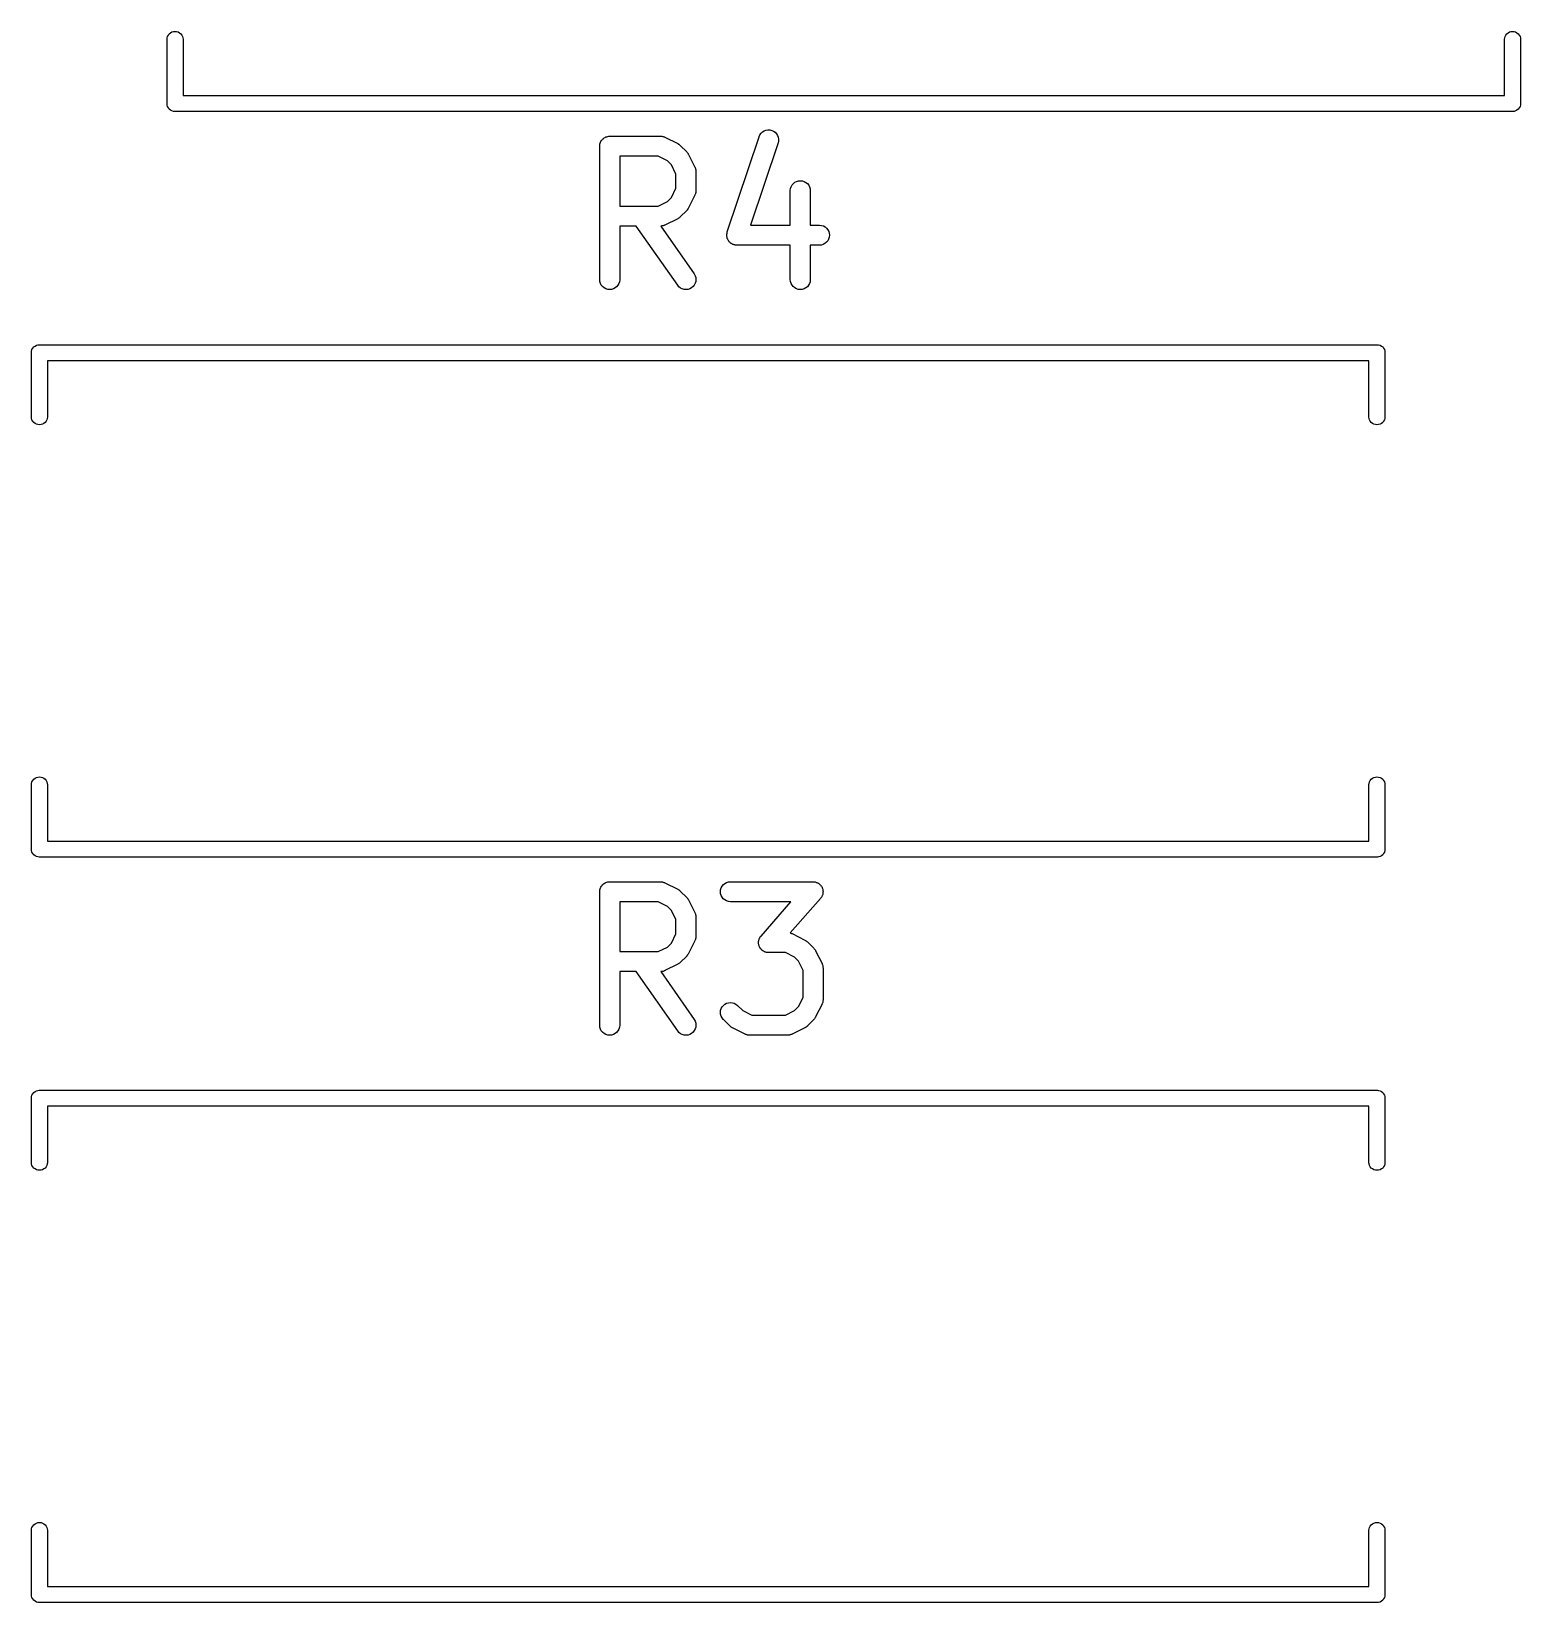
# Model space of a CAD drawing. Extents: x 61 to 193, y -174 to -70.
# Drawn here: x 120.15 to 131.31, y -154.83 to -143.05 of the extents above; entities that cross this region are included whole.
import ezdxf

# ---------------------------------------------------------------- set-up
doc = ezdxf.new("R2010")
doc.units = 0
doc.header["$MEASUREMENT"] = 0
doc.layers.add('BLACK', color=7, linetype='CONTINUOUS')

msp = doc.modelspace()

# ---------------------------------------------------------------- linework, layer by layer
at = {"layer": 'BLACK', "linetype": 'CONTINUOUS'}
for p, q in [((121.178, -143.079), (121.185, -143.069)), ((121.185, -143.069), (121.195, -143.062)), ((121.195, -143.062), (121.205, -143.056)), ((121.205, -143.056), (121.216, -143.053)), ((121.216, -143.053), (121.228, -143.052)), ((121.228, -143.052), (121.24, -143.053)), ((121.24, -143.053), (121.251, -143.056)), ((121.251, -143.056), (121.261, -143.062)), ((121.261, -143.062), (121.271, -143.069)), ((121.271, -143.069), (121.278, -143.079)), ((131.198, -143.079), (131.205, -143.069)), ((131.205, -143.069), (131.215, -143.062)), ((131.215, -143.062), (131.225, -143.056)), ((131.225, -143.056), (131.236, -143.053)), ((131.236, -143.053), (131.248, -143.052)), ((131.248, -143.052), (131.26, -143.053)), ((131.26, -143.053), (131.271, -143.056)), ((131.271, -143.056), (131.281, -143.062)), ((131.281, -143.062), (131.291, -143.069)), ((131.291, -143.069), (131.298, -143.079)), ((121.168, -143.109), (121.169, -143.1)), ((121.168, -143.589), (121.168, -143.109)), ((121.169, -143.1), (121.172, -143.089)), ((121.172, -143.089), (121.178, -143.079)), ((121.278, -143.079), (121.284, -143.089)), ((121.284, -143.089), (121.287, -143.1)), ((121.287, -143.1), (121.288, -143.109)), ((121.288, -143.109), (121.288, -143.532)), ((131.188, -143.109), (131.189, -143.1)), ((131.188, -143.532), (131.188, -143.109)), ((131.189, -143.1), (131.192, -143.089)), ((131.192, -143.089), (131.198, -143.079)), ((131.298, -143.079), (131.304, -143.089)), ((131.304, -143.089), (131.307, -143.1)), ((131.307, -143.1), (131.308, -143.109)), ((131.308, -143.109), (131.308, -143.589)), ((121.288, -143.532), (131.188, -143.532)), ((121.168, -143.592), (121.168, -143.589)), ((121.169, -143.604), (121.168, -143.592)), ((121.172, -143.615), (121.169, -143.604)), ((121.178, -143.625), (121.172, -143.615)), ((121.185, -143.635), (121.178, -143.625)), ((121.195, -143.642), (121.185, -143.635)), ((121.205, -143.648), (121.195, -143.642)), ((121.216, -143.651), (121.205, -143.648)), ((121.225, -143.652), (121.216, -143.651)), ((121.228, -143.652), (121.225, -143.652)), ((121.225, -143.652), (121.225, -143.652)), ((121.231, -143.652), (121.228, -143.652)), ((131.245, -143.652), (121.231, -143.652)), ((131.248, -143.652), (131.245, -143.652)), ((131.251, -143.652), (131.248, -143.652)), ((131.26, -143.651), (131.251, -143.652)), ((131.251, -143.652), (131.251, -143.652)), ((131.271, -143.648), (131.26, -143.651)), ((131.281, -143.642), (131.271, -143.648)), ((131.291, -143.635), (131.281, -143.642)), ((131.298, -143.625), (131.291, -143.635)), ((131.304, -143.615), (131.298, -143.625)), ((131.307, -143.604), (131.304, -143.615)), ((131.308, -143.592), (131.307, -143.604)), ((131.308, -143.589), (131.308, -143.592)), ((124.41, -143.904), (124.41, -143.897)), ((124.41, -143.897), (124.411, -143.897)), ((124.411, -143.897), (124.413, -143.89)), ((124.411, -143.897), (124.411, -143.897)), ((124.413, -143.89), (124.415, -143.883)), ((124.415, -143.883), (124.418, -143.877)), ((124.415, -143.883), (124.415, -143.883)), ((124.415, -143.883), (124.415, -143.883)), ((124.418, -143.877), (124.422, -143.87)), ((124.422, -143.87), (124.427, -143.865)), ((124.422, -143.87), (124.422, -143.87)), ((124.422, -143.87), (124.422, -143.87)), ((124.427, -143.865), (124.431, -143.859)), ((124.431, -143.859), (124.437, -143.854)), ((124.431, -143.859), (124.431, -143.859)), ((124.431, -143.859), (124.431, -143.859)), ((124.437, -143.854), (124.442, -143.85)), ((124.442, -143.85), (124.443, -143.85)), ((124.443, -143.85), (124.449, -143.846)), ((124.443, -143.85), (124.443, -143.85)), ((124.449, -143.846), (124.455, -143.843)), ((124.455, -143.843), (124.456, -143.843)), ((124.456, -143.843), (124.463, -143.841)), ((124.456, -143.843), (124.456, -143.843)), ((124.463, -143.841), (124.469, -143.839)), ((124.469, -143.839), (124.47, -143.839)), ((124.47, -143.839), (124.477, -143.838)), ((124.47, -143.839), (124.47, -143.839)), ((124.477, -143.838), (124.484, -143.837)), ((124.484, -143.837), (124.865, -143.837)), ((124.865, -143.837), (124.866, -143.837)), ((124.866, -143.837), (124.868, -143.838)), ((124.868, -143.838), (124.87, -143.838)), ((124.87, -143.838), (124.875, -143.838)), ((124.875, -143.838), (124.88, -143.839)), ((124.88, -143.839), (124.883, -143.84)), ((124.883, -143.84), (124.885, -143.84)), ((124.885, -143.84), (124.89, -143.842)), ((124.89, -143.842), (124.894, -143.843)), ((124.894, -143.843), (124.896, -143.845)), ((124.896, -143.845), (124.898, -143.845)), ((124.898, -143.845), (124.994, -143.893)), ((124.994, -143.893), (124.995, -143.893)), ((124.995, -143.893), (124.998, -143.896)), ((124.998, -143.896), (125.002, -143.898)), ((125.002, -143.898), (125.004, -143.9)), ((125.004, -143.9), (125.007, -143.901)), ((125.007, -143.901), (125.01, -143.904)), ((125.365, -144.555), (125.603, -143.841)), ((125.746, -143.888), (125.54, -144.504)), ((125.603, -143.841), (125.604, -143.84)), ((125.604, -143.84), (125.61, -143.827)), ((125.61, -143.827), (125.618, -143.815)), ((125.618, -143.815), (125.629, -143.805)), ((125.629, -143.805), (125.642, -143.797)), ((125.642, -143.797), (125.655, -143.792)), ((125.655, -143.792), (125.67, -143.79)), ((125.67, -143.79), (125.684, -143.79)), ((125.684, -143.79), (125.699, -143.794)), ((125.699, -143.794), (125.712, -143.8)), ((125.712, -143.8), (125.724, -143.808)), ((125.724, -143.808), (125.734, -143.819)), ((125.734, -143.819), (125.742, -143.831)), ((125.742, -143.831), (125.747, -143.845)), ((125.749, -143.874), (125.746, -143.888)), ((125.747, -143.845), (125.749, -143.86)), ((125.749, -143.86), (125.749, -143.874)), ((124.409, -143.911), (124.41, -143.904)), ((124.409, -143.912), (124.409, -143.911)), ((124.409, -144.912), (124.409, -143.912)), ((124.409, -143.912), (124.409, -143.912)), ((124.409, -143.912), (124.409, -143.912)), ((124.409, -143.912), (124.409, -143.912)), ((124.559, -143.987), (124.559, -144.361)), ((124.847, -143.987), (124.559, -143.987)), ((124.916, -144.022), (124.847, -143.987)), ((125.01, -143.904), (125.013, -143.907)), ((125.013, -143.907), (125.061, -143.955)), ((125.061, -143.955), (125.061, -143.955)), ((125.061, -143.955), (125.064, -143.959)), ((125.064, -143.959), (125.067, -143.962)), ((125.067, -143.962), (125.069, -143.964)), ((125.069, -143.964), (125.071, -143.967)), ((125.071, -143.967), (125.073, -143.971)), ((125.073, -143.971), (125.075, -143.974)), ((125.075, -143.974), (125.122, -144.069)), ((124.946, -144.052), (124.916, -144.022)), ((124.98, -144.121), (124.946, -144.052)), ((124.98, -144.228), (124.98, -144.121)), ((125.122, -144.069), (125.123, -144.07)), ((125.123, -144.07), (125.124, -144.072)), ((125.124, -144.072), (125.125, -144.074)), ((125.125, -144.074), (125.126, -144.079)), ((125.126, -144.079), (125.128, -144.084)), ((125.128, -144.084), (125.128, -144.086)), ((125.128, -144.086), (125.129, -144.088)), ((125.129, -144.088), (125.129, -144.093)), ((125.129, -144.093), (125.13, -144.098)), ((125.13, -144.098), (125.13, -144.101)), ((125.13, -144.101), (125.13, -144.103)), ((125.13, -144.103), (125.13, -144.246)), ((124.946, -144.297), (124.98, -144.228)), ((125.13, -144.251), (125.129, -144.256)), ((125.129, -144.256), (125.129, -144.261)), ((125.13, -144.246), (125.13, -144.247)), ((125.13, -144.247), (125.13, -144.249)), ((125.13, -144.249), (125.13, -144.251)), ((125.837, -144.245), (125.839, -144.23)), ((125.837, -144.246), (125.837, -144.245)), ((125.837, -144.504), (125.837, -144.246)), ((125.839, -144.23), (125.844, -144.216)), ((125.844, -144.216), (125.851, -144.203)), ((125.851, -144.203), (125.86, -144.192)), ((125.86, -144.192), (125.871, -144.183)), ((125.871, -144.183), (125.884, -144.176)), ((125.884, -144.176), (125.898, -144.172)), ((125.898, -144.172), (125.913, -144.171)), ((125.913, -144.171), (125.928, -144.172)), ((125.928, -144.172), (125.942, -144.177)), ((125.942, -144.177), (125.954, -144.184)), ((125.954, -144.184), (125.966, -144.193)), ((125.966, -144.193), (125.975, -144.204)), ((125.975, -144.204), (125.982, -144.217)), ((125.982, -144.217), (125.986, -144.231)), ((125.986, -144.231), (125.987, -144.246)), ((125.987, -144.246), (125.987, -144.504)), ((124.559, -144.361), (124.847, -144.361)), ((124.847, -144.361), (124.916, -144.327)), ((124.916, -144.327), (124.946, -144.297)), ((125.122, -144.279), (125.075, -144.374)), ((125.123, -144.277), (125.122, -144.279)), ((125.124, -144.275), (125.123, -144.277)), ((125.126, -144.27), (125.124, -144.275)), ((125.128, -144.266), (125.126, -144.27)), ((125.129, -144.261), (125.128, -144.263)), ((125.128, -144.263), (125.128, -144.266)), ((124.994, -144.456), (124.898, -144.503)), ((124.997, -144.453), (124.994, -144.456)), ((125.001, -144.451), (124.997, -144.453)), ((125.003, -144.45), (125.001, -144.451)), ((125.006, -144.448), (125.003, -144.45)), ((125.009, -144.445), (125.006, -144.448)), ((125.012, -144.442), (125.009, -144.445)), ((125.013, -144.442), (125.012, -144.442)), ((125.061, -144.394), (125.013, -144.442)), ((125.063, -144.391), (125.061, -144.394)), ((125.066, -144.388), (125.063, -144.391)), ((125.068, -144.385), (125.066, -144.388)), ((125.07, -144.383), (125.068, -144.385)), ((125.072, -144.379), (125.07, -144.383)), ((125.074, -144.375), (125.072, -144.379)), ((125.075, -144.374), (125.074, -144.375)), ((124.683, -144.511), (124.559, -144.511)), ((124.559, -144.511), (124.559, -144.912)), ((124.994, -144.955), (124.683, -144.511)), ((124.867, -144.511), (124.866, -144.511)), ((124.866, -144.511), (125.117, -144.869)), ((124.869, -144.511), (124.867, -144.511)), ((124.874, -144.51), (124.869, -144.511)), ((124.879, -144.51), (124.874, -144.51)), ((124.882, -144.509), (124.879, -144.51)), ((124.884, -144.509), (124.882, -144.509)), ((124.889, -144.507), (124.884, -144.509)), ((124.893, -144.506), (124.889, -144.507)), ((124.895, -144.504), (124.893, -144.506)), ((124.897, -144.504), (124.895, -144.504)), ((124.898, -144.503), (124.897, -144.504)), ((125.361, -144.579), (125.362, -144.574)), ((125.362, -144.581), (125.361, -144.579)), ((125.361, -144.584), (125.362, -144.581)), ((125.362, -144.589), (125.361, -144.584)), ((125.362, -144.57), (125.363, -144.567)), ((125.362, -144.574), (125.362, -144.57)), ((125.363, -144.593), (125.362, -144.589)), ((125.363, -144.564), (125.364, -144.56)), ((125.363, -144.567), (125.363, -144.564)), ((125.363, -144.596), (125.363, -144.593)), ((125.364, -144.599), (125.363, -144.596)), ((125.364, -144.56), (125.365, -144.555)), ((125.365, -144.603), (125.364, -144.599)), ((125.367, -144.607), (125.365, -144.603)), ((125.368, -144.61), (125.367, -144.607)), ((125.54, -144.504), (125.837, -144.504)), ((125.987, -144.504), (126.055, -144.504)), ((126.055, -144.504), (126.056, -144.504)), ((126.056, -144.504), (126.071, -144.506)), ((126.071, -144.506), (126.085, -144.51)), ((126.085, -144.51), (126.098, -144.517)), ((126.098, -144.517), (126.109, -144.527)), ((126.109, -144.527), (126.118, -144.538)), ((126.118, -144.538), (126.125, -144.551)), ((126.124, -144.608), (126.118, -144.621)), ((126.129, -144.594), (126.124, -144.608)), ((126.125, -144.551), (126.129, -144.565)), ((126.129, -144.565), (126.13, -144.58)), ((126.13, -144.58), (126.129, -144.594)), ((125.369, -144.612), (125.368, -144.61)), ((125.371, -144.616), (125.369, -144.612)), ((125.374, -144.62), (125.371, -144.616)), ((125.375, -144.622), (125.374, -144.62)), ((125.377, -144.625), (125.375, -144.622)), ((125.38, -144.628), (125.377, -144.625)), ((125.383, -144.632), (125.38, -144.628)), ((125.385, -144.633), (125.383, -144.632)), ((125.387, -144.635), (125.385, -144.633)), ((125.39, -144.638), (125.387, -144.635)), ((125.394, -144.641), (125.39, -144.638)), ((125.396, -144.642), (125.394, -144.641)), ((125.399, -144.644), (125.396, -144.642)), ((125.403, -144.646), (125.399, -144.644)), ((125.407, -144.648), (125.403, -144.646)), ((125.409, -144.649), (125.407, -144.648)), ((125.412, -144.65), (125.409, -144.649)), ((125.416, -144.651), (125.412, -144.65)), ((125.421, -144.652), (125.416, -144.651)), ((125.424, -144.653), (125.421, -144.652)), ((125.426, -144.653), (125.424, -144.653)), ((125.431, -144.654), (125.426, -144.653)), ((125.435, -144.654), (125.431, -144.654)), ((125.436, -144.654), (125.435, -144.654)), ((125.837, -144.654), (125.436, -144.654)), ((125.837, -144.912), (125.837, -144.654)), ((126.055, -144.654), (125.987, -144.654)), ((125.987, -144.654), (125.987, -144.912)), ((126.07, -144.653), (126.055, -144.654)), ((126.084, -144.648), (126.07, -144.653)), ((126.097, -144.642), (126.084, -144.648)), ((126.108, -144.632), (126.097, -144.642)), ((126.118, -144.621), (126.108, -144.632)), ((124.41, -144.927), (124.409, -144.912)), ((124.415, -144.941), (124.41, -144.927)), ((124.421, -144.954), (124.415, -144.941)), ((124.431, -144.965), (124.421, -144.954)), ((124.546, -144.955), (124.536, -144.966)), ((124.553, -144.942), (124.546, -144.955)), ((124.557, -144.928), (124.553, -144.942)), ((124.559, -144.913), (124.557, -144.928)), ((124.559, -144.912), (124.559, -144.913)), ((125.003, -144.967), (124.994, -144.955)), ((125.118, -144.953), (125.109, -144.965)), ((125.117, -144.869), (125.117, -144.87)), ((125.117, -144.87), (125.124, -144.883)), ((125.125, -144.94), (125.118, -144.953)), ((125.124, -144.883), (125.129, -144.897)), ((125.129, -144.926), (125.125, -144.94)), ((125.129, -144.897), (125.13, -144.912)), ((125.13, -144.912), (125.129, -144.926)), ((125.839, -144.927), (125.837, -144.912)), ((125.843, -144.941), (125.839, -144.927)), ((125.85, -144.954), (125.843, -144.941)), ((125.859, -144.965), (125.85, -144.954)), ((125.974, -144.955), (125.965, -144.966)), ((125.981, -144.942), (125.974, -144.955)), ((125.986, -144.928), (125.981, -144.942)), ((125.987, -144.913), (125.986, -144.928)), ((125.987, -144.912), (125.987, -144.913)), ((124.442, -144.975), (124.431, -144.965)), ((124.455, -144.982), (124.442, -144.975)), ((124.469, -144.986), (124.455, -144.982)), ((124.483, -144.987), (124.469, -144.986)), ((124.498, -144.986), (124.483, -144.987)), ((124.512, -144.982), (124.498, -144.986)), ((124.525, -144.975), (124.512, -144.982)), ((124.536, -144.966), (124.525, -144.975)), ((125.015, -144.976), (125.003, -144.967)), ((125.028, -144.982), (125.015, -144.976)), ((125.042, -144.986), (125.028, -144.982)), ((125.057, -144.987), (125.042, -144.986)), ((125.071, -144.986), (125.057, -144.987)), ((125.085, -144.981), (125.071, -144.986)), ((125.098, -144.974), (125.085, -144.981)), ((125.109, -144.965), (125.098, -144.974)), ((125.871, -144.975), (125.859, -144.965)), ((125.883, -144.982), (125.871, -144.975)), ((125.897, -144.986), (125.883, -144.982)), ((125.912, -144.987), (125.897, -144.986)), ((125.927, -144.986), (125.912, -144.987)), ((125.941, -144.982), (125.927, -144.986)), ((125.954, -144.975), (125.941, -144.982)), ((125.965, -144.966), (125.954, -144.975)), ((120.156, -145.437), (120.162, -145.427)), ((120.162, -145.427), (120.169, -145.417)), ((120.169, -145.417), (120.179, -145.41)), ((120.179, -145.41), (120.189, -145.404)), ((120.189, -145.404), (120.2, -145.401)), ((120.2, -145.401), (120.209, -145.4)), ((120.209, -145.4), (120.209, -145.4)), ((120.209, -145.4), (120.212, -145.4)), ((120.212, -145.4), (120.215, -145.4)), ((120.215, -145.4), (130.229, -145.4)), ((130.229, -145.4), (130.232, -145.4)), ((130.232, -145.4), (130.235, -145.4)), ((130.235, -145.4), (130.235, -145.4)), ((130.235, -145.4), (130.244, -145.401)), ((130.244, -145.401), (130.255, -145.404)), ((130.255, -145.404), (130.265, -145.41)), ((130.265, -145.41), (130.275, -145.417)), ((130.275, -145.417), (130.282, -145.427)), ((130.282, -145.427), (130.288, -145.437)), ((120.152, -145.46), (120.153, -145.448)), ((120.152, -145.463), (120.152, -145.46)), ((120.152, -145.943), (120.152, -145.463)), ((120.153, -145.448), (120.156, -145.437)), ((130.172, -145.52), (120.272, -145.52)), ((120.272, -145.52), (120.272, -145.943)), ((130.172, -145.943), (130.172, -145.52)), ((130.288, -145.437), (130.291, -145.448)), ((130.291, -145.448), (130.292, -145.46)), ((130.292, -145.46), (130.292, -145.463)), ((130.292, -145.463), (130.292, -145.943)), ((120.153, -145.952), (120.152, -145.943)), ((120.156, -145.963), (120.153, -145.952)), ((120.162, -145.973), (120.156, -145.963)), ((120.169, -145.983), (120.162, -145.973)), ((120.179, -145.99), (120.169, -145.983)), ((120.189, -145.996), (120.179, -145.99)), ((120.2, -145.999), (120.189, -145.996)), ((120.212, -146), (120.2, -145.999)), ((120.224, -145.999), (120.212, -146)), ((120.235, -145.996), (120.224, -145.999)), ((120.245, -145.99), (120.235, -145.996)), ((120.255, -145.983), (120.245, -145.99)), ((120.262, -145.973), (120.255, -145.983)), ((120.268, -145.963), (120.262, -145.973)), ((120.271, -145.952), (120.268, -145.963)), ((120.272, -145.943), (120.271, -145.952)), ((130.173, -145.952), (130.172, -145.943)), ((130.176, -145.963), (130.173, -145.952)), ((130.182, -145.973), (130.176, -145.963)), ((130.189, -145.983), (130.182, -145.973)), ((130.199, -145.99), (130.189, -145.983)), ((130.209, -145.996), (130.199, -145.99)), ((130.22, -145.999), (130.209, -145.996)), ((130.232, -146), (130.22, -145.999)), ((130.244, -145.999), (130.232, -146)), ((130.255, -145.996), (130.244, -145.999)), ((130.265, -145.99), (130.255, -145.996)), ((130.275, -145.983), (130.265, -145.99)), ((130.282, -145.973), (130.275, -145.983)), ((130.288, -145.963), (130.282, -145.973)), ((130.291, -145.952), (130.288, -145.963)), ((130.292, -145.943), (130.291, -145.952)), ((120.152, -148.697), (120.153, -148.688)), ((120.152, -149.177), (120.152, -148.697)), ((120.153, -148.688), (120.156, -148.677)), ((120.156, -148.677), (120.162, -148.667)), ((120.162, -148.667), (120.169, -148.657)), ((120.169, -148.657), (120.179, -148.65)), ((120.179, -148.65), (120.189, -148.644)), ((120.189, -148.644), (120.2, -148.641)), ((120.2, -148.641), (120.212, -148.64)), ((120.212, -148.64), (120.224, -148.641)), ((120.224, -148.641), (120.235, -148.644)), ((120.235, -148.644), (120.245, -148.65)), ((120.245, -148.65), (120.255, -148.657)), ((120.255, -148.657), (120.262, -148.667)), ((120.262, -148.667), (120.268, -148.677)), ((120.268, -148.677), (120.271, -148.688)), ((120.271, -148.688), (120.272, -148.697)), ((120.272, -148.697), (120.272, -149.12)), ((130.172, -148.697), (130.173, -148.688)), ((130.172, -149.12), (130.172, -148.697)), ((130.173, -148.688), (130.176, -148.677)), ((130.176, -148.677), (130.182, -148.667)), ((130.182, -148.667), (130.189, -148.657)), ((130.189, -148.657), (130.199, -148.65)), ((130.199, -148.65), (130.209, -148.644)), ((130.209, -148.644), (130.22, -148.641)), ((130.22, -148.641), (130.232, -148.64)), ((130.232, -148.64), (130.244, -148.641)), ((130.244, -148.641), (130.255, -148.644)), ((130.255, -148.644), (130.265, -148.65)), ((130.265, -148.65), (130.275, -148.657)), ((130.275, -148.657), (130.282, -148.667)), ((130.282, -148.667), (130.288, -148.677)), ((130.288, -148.677), (130.291, -148.688)), ((130.291, -148.688), (130.292, -148.697)), ((130.292, -148.697), (130.292, -149.177)), ((120.152, -149.18), (120.152, -149.177)), ((120.153, -149.192), (120.152, -149.18)), ((120.156, -149.203), (120.153, -149.192)), ((120.272, -149.12), (130.172, -149.12)), ((130.291, -149.192), (130.288, -149.203)), ((130.292, -149.18), (130.291, -149.192)), ((130.292, -149.177), (130.292, -149.18)), ((120.162, -149.213), (120.156, -149.203)), ((120.169, -149.223), (120.162, -149.213)), ((120.179, -149.23), (120.169, -149.223)), ((120.189, -149.236), (120.179, -149.23)), ((120.2, -149.239), (120.189, -149.236)), ((120.209, -149.24), (120.2, -149.239)), ((120.212, -149.24), (120.209, -149.24)), ((120.209, -149.24), (120.209, -149.24)), ((120.215, -149.24), (120.212, -149.24)), ((130.229, -149.24), (120.215, -149.24)), ((130.232, -149.24), (130.229, -149.24)), ((130.235, -149.24), (130.232, -149.24)), ((130.244, -149.239), (130.235, -149.24)), ((130.235, -149.24), (130.235, -149.24)), ((130.255, -149.236), (130.244, -149.239)), ((130.265, -149.23), (130.255, -149.236)), ((130.275, -149.223), (130.265, -149.23)), ((130.282, -149.213), (130.275, -149.223)), ((130.288, -149.203), (130.282, -149.213)), ((124.443, -149.438), (124.449, -149.434)), ((124.449, -149.434), (124.455, -149.431)), ((124.455, -149.431), (124.456, -149.431)), ((124.456, -149.431), (124.463, -149.429)), ((124.456, -149.431), (124.456, -149.431)), ((124.463, -149.429), (124.469, -149.427)), ((124.469, -149.427), (124.47, -149.427)), ((124.47, -149.427), (124.477, -149.426)), ((124.47, -149.427), (124.47, -149.427)), ((124.477, -149.426), (124.484, -149.425)), ((124.484, -149.425), (124.865, -149.425)), ((124.865, -149.425), (124.866, -149.425)), ((124.866, -149.425), (124.868, -149.426)), ((124.868, -149.426), (124.87, -149.426)), ((124.87, -149.426), (124.875, -149.426)), ((124.875, -149.426), (124.88, -149.427)), ((124.88, -149.427), (124.883, -149.428)), ((124.883, -149.428), (124.885, -149.428)), ((124.885, -149.428), (124.89, -149.43)), ((124.89, -149.43), (124.894, -149.431)), ((124.894, -149.431), (124.896, -149.433)), ((124.896, -149.433), (124.898, -149.433)), ((124.898, -149.433), (124.994, -149.481)), ((125.347, -149.438), (125.36, -149.431)), ((125.36, -149.431), (125.374, -149.427)), ((125.374, -149.427), (125.389, -149.425)), ((125.389, -149.425), (126.008, -149.425)), ((126.008, -149.425), (126.009, -149.425)), ((126.009, -149.425), (126.013, -149.426)), ((126.013, -149.426), (126.018, -149.426)), ((126.018, -149.426), (126.021, -149.427)), ((126.021, -149.427), (126.023, -149.427)), ((126.023, -149.427), (126.028, -149.428)), ((126.028, -149.428), (126.032, -149.43)), ((126.032, -149.43), (126.035, -149.431)), ((126.035, -149.431), (126.037, -149.431)), ((126.037, -149.431), (126.041, -149.434)), ((126.041, -149.434), (126.046, -149.436)), ((126.046, -149.436), (126.048, -149.437)), ((126.048, -149.437), (126.05, -149.438)), ((124.409, -149.499), (124.41, -149.492)), ((124.409, -149.5), (124.409, -149.499)), ((124.409, -150.5), (124.409, -149.5)), ((124.409, -149.5), (124.409, -149.5)), ((124.409, -149.5), (124.409, -149.5)), ((124.409, -149.5), (124.409, -149.5)), ((124.41, -149.492), (124.41, -149.485)), ((124.41, -149.485), (124.411, -149.485)), ((124.411, -149.485), (124.413, -149.478)), ((124.411, -149.485), (124.411, -149.485)), ((124.413, -149.478), (124.415, -149.471)), ((124.415, -149.471), (124.418, -149.465)), ((124.415, -149.471), (124.415, -149.471)), ((124.415, -149.471), (124.415, -149.471)), ((124.418, -149.465), (124.422, -149.458)), ((124.422, -149.458), (124.427, -149.453)), ((124.422, -149.458), (124.422, -149.458)), ((124.422, -149.458), (124.422, -149.458)), ((124.427, -149.453), (124.431, -149.447)), ((124.431, -149.447), (124.437, -149.442)), ((124.431, -149.447), (124.431, -149.447)), ((124.431, -149.447), (124.431, -149.447)), ((124.437, -149.442), (124.442, -149.438)), ((124.442, -149.438), (124.443, -149.438)), ((124.443, -149.438), (124.443, -149.438)), ((124.994, -149.481), (124.995, -149.481)), ((124.995, -149.481), (124.998, -149.484)), ((124.998, -149.484), (125.002, -149.486)), ((125.002, -149.486), (125.004, -149.488)), ((125.004, -149.488), (125.007, -149.489)), ((125.007, -149.489), (125.01, -149.492)), ((125.01, -149.492), (125.013, -149.495)), ((125.013, -149.495), (125.061, -149.543)), ((125.061, -149.543), (125.061, -149.543)), ((125.061, -149.543), (125.064, -149.547)), ((125.064, -149.547), (125.067, -149.55)), ((125.067, -149.55), (125.069, -149.552)), ((125.069, -149.552), (125.071, -149.555)), ((125.071, -149.555), (125.073, -149.559)), ((125.314, -149.5), (125.315, -149.485)), ((125.315, -149.514), (125.314, -149.5)), ((125.315, -149.485), (125.32, -149.471)), ((125.319, -149.528), (125.315, -149.514)), ((125.326, -149.541), (125.319, -149.528)), ((125.32, -149.471), (125.326, -149.458)), ((125.326, -149.458), (125.336, -149.447)), ((125.335, -149.553), (125.326, -149.541)), ((125.346, -149.562), (125.335, -149.553)), ((125.336, -149.447), (125.347, -149.438)), ((126.064, -149.55), (125.837, -149.809)), ((126.05, -149.438), (126.054, -149.442)), ((126.054, -149.442), (126.057, -149.444)), ((126.057, -149.444), (126.059, -149.446)), ((126.059, -149.446), (126.061, -149.448)), ((126.061, -149.448), (126.064, -149.452)), ((126.064, -149.452), (126.067, -149.455)), ((126.067, -149.546), (126.064, -149.55)), ((126.067, -149.455), (126.069, -149.457)), ((126.07, -149.542), (126.067, -149.546)), ((126.069, -149.457), (126.07, -149.459)), ((126.07, -149.459), (126.073, -149.463)), ((126.071, -149.54), (126.07, -149.542)), ((126.073, -149.538), (126.071, -149.54)), ((126.073, -149.463), (126.075, -149.467)), ((126.075, -149.534), (126.073, -149.538)), ((126.075, -149.467), (126.076, -149.47)), ((126.077, -149.529), (126.075, -149.534)), ((126.076, -149.47), (126.077, -149.472)), ((126.077, -149.472), (126.079, -149.477)), ((126.078, -149.527), (126.077, -149.529)), ((126.079, -149.525), (126.078, -149.527)), ((126.079, -149.477), (126.08, -149.481)), ((126.08, -149.52), (126.079, -149.525)), ((126.08, -149.481), (126.081, -149.484)), ((126.081, -149.515), (126.08, -149.52)), ((126.081, -149.484), (126.081, -149.486)), ((126.081, -149.486), (126.082, -149.491)), ((126.082, -149.51), (126.081, -149.513)), ((126.081, -149.513), (126.081, -149.515)), ((126.082, -149.491), (126.083, -149.496)), ((126.083, -149.496), (126.082, -149.498)), ((126.082, -149.498), (126.083, -149.501)), ((126.083, -149.501), (126.082, -149.506)), ((126.082, -149.506), (126.082, -149.51)), ((124.559, -149.575), (124.559, -149.949)), ((124.847, -149.575), (124.559, -149.575)), ((124.916, -149.61), (124.847, -149.575)), ((124.946, -149.64), (124.916, -149.61)), ((124.98, -149.709), (124.946, -149.64)), ((125.073, -149.559), (125.075, -149.562)), ((125.075, -149.562), (125.122, -149.657)), ((125.122, -149.657), (125.123, -149.658)), ((125.123, -149.658), (125.124, -149.66)), ((125.124, -149.66), (125.125, -149.662)), ((125.125, -149.662), (125.126, -149.667)), ((125.126, -149.667), (125.128, -149.672)), ((125.128, -149.672), (125.128, -149.674)), ((125.359, -149.569), (125.346, -149.562)), ((125.373, -149.574), (125.359, -149.569)), ((125.388, -149.575), (125.373, -149.574)), ((125.389, -149.575), (125.388, -149.575)), ((125.842, -149.575), (125.389, -149.575)), ((125.618, -149.832), (125.842, -149.575)), ((124.98, -149.816), (124.98, -149.709)), ((125.128, -149.674), (125.129, -149.676)), ((125.129, -149.676), (125.129, -149.681)), ((125.129, -149.681), (125.13, -149.686)), ((125.13, -149.686), (125.13, -149.689)), ((125.13, -149.689), (125.13, -149.691)), ((125.13, -149.691), (125.13, -149.834)), ((124.916, -149.915), (124.946, -149.885)), ((124.946, -149.885), (124.98, -149.816)), ((125.122, -149.867), (125.075, -149.962)), ((125.123, -149.865), (125.122, -149.867)), ((125.124, -149.863), (125.123, -149.865)), ((125.126, -149.858), (125.124, -149.863)), ((125.128, -149.854), (125.126, -149.858)), ((125.129, -149.849), (125.128, -149.851)), ((125.128, -149.851), (125.128, -149.854)), ((125.13, -149.839), (125.129, -149.844)), ((125.129, -149.844), (125.129, -149.849)), ((125.13, -149.834), (125.13, -149.835)), ((125.13, -149.835), (125.13, -149.837)), ((125.13, -149.837), (125.13, -149.839)), ((125.599, -149.881), (125.6, -149.876)), ((125.6, -149.883), (125.599, -149.881)), ((125.6, -149.871), (125.601, -149.869)), ((125.6, -149.876), (125.6, -149.871)), ((125.6, -149.886), (125.6, -149.883)), ((125.6, -149.891), (125.6, -149.886)), ((125.601, -149.895), (125.6, -149.891)), ((125.601, -149.866), (125.602, -149.862)), ((125.601, -149.869), (125.601, -149.866)), ((125.601, -149.898), (125.601, -149.895)), ((125.602, -149.901), (125.601, -149.898)), ((125.602, -149.862), (125.603, -149.857)), ((125.604, -149.905), (125.602, -149.901)), ((125.603, -149.857), (125.604, -149.855)), ((125.604, -149.855), (125.605, -149.852)), ((125.605, -149.909), (125.604, -149.905)), ((125.605, -149.852), (125.607, -149.848)), ((125.607, -149.848), (125.609, -149.844)), ((125.609, -149.844), (125.611, -149.842)), ((125.611, -149.842), (125.612, -149.839)), ((125.612, -149.839), (125.615, -149.836)), ((125.615, -149.836), (125.618, -149.832)), ((125.837, -149.809), (125.842, -149.811)), ((125.842, -149.811), (125.847, -149.812)), ((125.847, -149.812), (125.849, -149.813)), ((125.849, -149.813), (125.851, -149.814)), ((125.851, -149.814), (125.946, -149.862)), ((125.946, -149.862), (125.947, -149.862)), ((125.947, -149.862), (125.95, -149.865)), ((125.95, -149.865), (125.954, -149.867)), ((125.954, -149.867), (125.957, -149.869)), ((125.957, -149.869), (125.959, -149.87)), ((125.959, -149.87), (125.962, -149.873)), ((125.962, -149.873), (125.966, -149.876)), ((125.966, -149.876), (126.013, -149.924)), ((124.559, -149.949), (124.847, -149.949)), ((124.847, -149.949), (124.916, -149.915)), ((125.061, -149.982), (125.013, -150.03)), ((125.063, -149.979), (125.061, -149.982)), ((125.066, -149.976), (125.063, -149.979)), ((125.068, -149.973), (125.066, -149.976)), ((125.07, -149.971), (125.068, -149.973)), ((125.072, -149.967), (125.07, -149.971)), ((125.074, -149.963), (125.072, -149.967)), ((125.075, -149.962), (125.074, -149.963)), ((125.606, -149.912), (125.605, -149.909)), ((125.607, -149.914), (125.606, -149.912)), ((125.609, -149.918), (125.607, -149.914)), ((125.612, -149.922), (125.609, -149.918)), ((125.613, -149.924), (125.612, -149.922)), ((125.615, -149.927), (125.613, -149.924)), ((125.618, -149.93), (125.615, -149.927)), ((125.621, -149.934), (125.618, -149.93)), ((125.623, -149.935), (125.621, -149.934)), ((125.625, -149.937), (125.623, -149.935)), ((125.628, -149.94), (125.625, -149.937)), ((125.632, -149.943), (125.628, -149.94)), ((125.634, -149.944), (125.632, -149.943)), ((125.636, -149.946), (125.634, -149.944)), ((125.641, -149.948), (125.636, -149.946)), ((125.645, -149.95), (125.641, -149.948)), ((125.647, -149.951), (125.645, -149.95)), ((125.65, -149.952), (125.647, -149.951)), ((125.654, -149.953), (125.65, -149.952)), ((125.659, -149.955), (125.654, -149.953)), ((125.661, -149.955), (125.659, -149.955)), ((125.664, -149.956), (125.661, -149.955)), ((125.669, -149.956), (125.664, -149.956)), ((125.673, -149.956), (125.669, -149.956)), ((125.674, -149.956), (125.673, -149.956)), ((125.8, -149.956), (125.674, -149.956)), ((125.868, -149.991), (125.8, -149.956)), ((125.898, -150.021), (125.868, -149.991)), ((125.933, -150.09), (125.898, -150.021)), ((126.013, -149.924), (126.014, -149.924)), ((126.014, -149.924), (126.016, -149.928)), ((126.016, -149.928), (126.019, -149.931)), ((126.019, -149.931), (126.021, -149.933)), ((126.021, -149.933), (126.023, -149.936)), ((126.023, -149.936), (126.025, -149.939)), ((126.025, -149.939), (126.027, -149.943)), ((126.027, -149.943), (126.075, -150.038)), ((124.683, -150.099), (124.559, -150.099)), ((124.559, -150.099), (124.559, -150.5)), ((124.994, -150.543), (124.683, -150.099)), ((124.867, -150.099), (124.866, -150.099)), ((124.866, -150.099), (125.117, -150.457)), ((124.869, -150.099), (124.867, -150.099)), ((124.874, -150.098), (124.869, -150.099)), ((124.879, -150.098), (124.874, -150.098)), ((124.882, -150.097), (124.879, -150.098)), ((124.884, -150.097), (124.882, -150.097)), ((124.889, -150.095), (124.884, -150.097)), ((124.893, -150.094), (124.889, -150.095)), ((124.895, -150.092), (124.893, -150.094)), ((124.897, -150.092), (124.895, -150.092)), ((124.898, -150.091), (124.897, -150.092)), ((124.994, -150.044), (124.898, -150.091)), ((124.997, -150.041), (124.994, -150.044)), ((125.001, -150.039), (124.997, -150.041)), ((125.003, -150.038), (125.001, -150.039)), ((125.006, -150.036), (125.003, -150.038)), ((125.009, -150.033), (125.006, -150.036)), ((125.012, -150.03), (125.009, -150.033)), ((125.013, -150.03), (125.012, -150.03)), ((125.933, -150.292), (125.933, -150.09)), ((126.075, -150.038), (126.075, -150.039)), ((126.075, -150.039), (126.076, -150.041)), ((126.076, -150.041), (126.077, -150.043)), ((126.077, -150.043), (126.079, -150.048)), ((126.079, -150.048), (126.08, -150.053)), ((126.08, -150.053), (126.081, -150.055)), ((126.081, -150.055), (126.081, -150.057)), ((126.081, -150.057), (126.082, -150.062)), ((126.082, -150.062), (126.083, -150.067)), ((126.083, -150.067), (126.082, -150.07)), ((126.082, -150.07), (126.083, -150.072)), ((126.083, -150.072), (126.083, -150.31)), ((125.315, -150.39), (125.32, -150.376)), ((125.32, -150.376), (125.327, -150.363)), ((125.327, -150.363), (125.336, -150.352)), ((125.336, -150.352), (125.347, -150.343)), ((125.347, -150.343), (125.36, -150.336)), ((125.36, -150.336), (125.374, -150.332)), ((125.374, -150.332), (125.389, -150.33)), ((125.389, -150.33), (125.403, -150.332)), ((125.403, -150.332), (125.417, -150.336)), ((125.417, -150.336), (125.43, -150.343)), ((125.43, -150.343), (125.442, -150.352)), ((125.442, -150.352), (125.481, -150.391)), ((125.868, -150.391), (125.898, -150.361)), ((125.898, -150.361), (125.933, -150.292)), ((126.075, -150.343), (126.027, -150.439)), ((126.076, -150.341), (126.075, -150.343)), ((126.077, -150.339), (126.076, -150.341)), ((126.078, -150.335), (126.077, -150.339)), ((126.08, -150.33), (126.078, -150.335)), ((126.081, -150.325), (126.08, -150.328)), ((126.08, -150.328), (126.08, -150.33)), ((126.082, -150.32), (126.081, -150.325)), ((126.083, -150.311), (126.082, -150.313)), ((126.082, -150.313), (126.083, -150.315)), ((126.083, -150.315), (126.082, -150.32)), ((126.083, -150.31), (126.083, -150.311)), ((125.117, -150.457), (125.117, -150.458)), ((125.117, -150.458), (125.124, -150.471)), ((125.124, -150.471), (125.129, -150.485)), ((125.129, -150.485), (125.13, -150.5)), ((125.314, -150.404), (125.315, -150.39)), ((125.315, -150.419), (125.314, -150.404)), ((125.319, -150.433), (125.315, -150.419)), ((125.326, -150.446), (125.319, -150.433)), ((125.335, -150.457), (125.326, -150.446)), ((125.336, -150.458), (125.335, -150.457)), ((125.383, -150.506), (125.336, -150.458)), ((125.481, -150.391), (125.549, -150.425)), ((125.549, -150.425), (125.8, -150.425)), ((125.8, -150.425), (125.868, -150.391)), ((126.013, -150.458), (125.966, -150.506)), ((126.016, -150.455), (126.013, -150.458)), ((126.019, -150.452), (126.016, -150.455)), ((126.02, -150.449), (126.019, -150.452)), ((126.022, -150.447), (126.02, -150.449)), ((126.024, -150.443), (126.022, -150.447)), ((126.027, -150.44), (126.024, -150.443)), ((126.027, -150.439), (126.027, -150.44)), ((124.41, -150.515), (124.409, -150.5)), ((124.415, -150.529), (124.41, -150.515)), ((124.421, -150.542), (124.415, -150.529)), ((124.431, -150.553), (124.421, -150.542)), ((124.442, -150.563), (124.431, -150.553)), ((124.455, -150.57), (124.442, -150.563)), ((124.469, -150.574), (124.455, -150.57)), ((124.483, -150.575), (124.469, -150.574)), ((124.498, -150.574), (124.483, -150.575)), ((124.512, -150.57), (124.498, -150.574)), ((124.525, -150.563), (124.512, -150.57)), ((124.536, -150.554), (124.525, -150.563)), ((124.546, -150.543), (124.536, -150.554)), ((124.553, -150.53), (124.546, -150.543)), ((124.557, -150.516), (124.553, -150.53)), ((124.559, -150.501), (124.557, -150.516)), ((124.559, -150.5), (124.559, -150.501)), ((125.003, -150.555), (124.994, -150.543)), ((125.015, -150.564), (125.003, -150.555)), ((125.028, -150.57), (125.015, -150.564)), ((125.042, -150.574), (125.028, -150.57)), ((125.057, -150.575), (125.042, -150.574)), ((125.071, -150.574), (125.057, -150.575)), ((125.085, -150.569), (125.071, -150.574)), ((125.098, -150.562), (125.085, -150.569)), ((125.109, -150.553), (125.098, -150.562)), ((125.118, -150.541), (125.109, -150.553)), ((125.125, -150.528), (125.118, -150.541)), ((125.129, -150.514), (125.125, -150.528)), ((125.13, -150.5), (125.129, -150.514)), ((125.387, -150.508), (125.383, -150.506)), ((125.39, -150.511), (125.387, -150.508)), ((125.392, -150.513), (125.39, -150.511)), ((125.395, -150.515), (125.392, -150.513)), ((125.398, -150.517), (125.395, -150.515)), ((125.402, -150.519), (125.398, -150.517)), ((125.403, -150.52), (125.402, -150.519)), ((125.498, -150.567), (125.403, -150.52)), ((125.5, -150.568), (125.498, -150.567)), ((125.502, -150.569), (125.5, -150.568)), ((125.507, -150.571), (125.502, -150.569)), ((125.512, -150.573), (125.507, -150.571)), ((125.514, -150.573), (125.512, -150.573)), ((125.516, -150.574), (125.514, -150.573)), ((125.521, -150.574), (125.516, -150.574)), ((125.526, -150.575), (125.521, -150.574)), ((125.528, -150.575), (125.526, -150.575)), ((125.53, -150.575), (125.528, -150.575)), ((125.532, -150.575), (125.53, -150.575)), ((125.817, -150.575), (125.532, -150.575)), ((125.819, -150.575), (125.817, -150.575)), ((125.822, -150.575), (125.819, -150.575)), ((125.827, -150.574), (125.822, -150.575)), ((125.832, -150.574), (125.827, -150.574)), ((125.834, -150.573), (125.832, -150.574)), ((125.836, -150.573), (125.834, -150.573)), ((125.841, -150.571), (125.836, -150.573)), ((125.846, -150.57), (125.841, -150.571)), ((125.848, -150.569), (125.846, -150.57)), ((125.85, -150.568), (125.848, -150.569)), ((125.851, -150.567), (125.85, -150.568)), ((125.946, -150.52), (125.851, -150.567)), ((125.95, -150.518), (125.946, -150.52)), ((125.953, -150.516), (125.95, -150.518)), ((125.956, -150.514), (125.953, -150.516)), ((125.958, -150.512), (125.956, -150.514)), ((125.961, -150.509), (125.958, -150.512)), ((125.965, -150.507), (125.961, -150.509)), ((125.966, -150.506), (125.965, -150.507)), ((120.152, -151.048), (120.153, -151.036)), ((120.152, -151.051), (120.152, -151.048)), ((120.152, -151.531), (120.152, -151.051)), ((120.153, -151.036), (120.156, -151.025)), ((120.156, -151.025), (120.162, -151.015)), ((120.162, -151.015), (120.169, -151.005)), ((120.169, -151.005), (120.179, -150.998)), ((120.179, -150.998), (120.189, -150.992)), ((120.189, -150.992), (120.2, -150.989)), ((120.2, -150.989), (120.209, -150.988)), ((120.209, -150.988), (120.209, -150.988)), ((120.209, -150.988), (120.212, -150.988)), ((120.212, -150.988), (120.215, -150.988)), ((120.215, -150.988), (130.229, -150.988)), ((130.229, -150.988), (130.232, -150.988)), ((130.232, -150.988), (130.235, -150.988)), ((130.235, -150.988), (130.235, -150.988)), ((130.235, -150.988), (130.244, -150.989)), ((130.244, -150.989), (130.255, -150.992)), ((130.255, -150.992), (130.265, -150.998)), ((130.265, -150.998), (130.275, -151.005)), ((130.275, -151.005), (130.282, -151.015)), ((130.282, -151.015), (130.288, -151.025)), ((130.288, -151.025), (130.291, -151.036)), ((130.291, -151.036), (130.292, -151.048)), ((130.292, -151.048), (130.292, -151.051)), ((130.292, -151.051), (130.292, -151.531)), ((130.172, -151.108), (120.272, -151.108)), ((120.272, -151.108), (120.272, -151.531)), ((130.172, -151.531), (130.172, -151.108)), ((120.153, -151.54), (120.152, -151.531)), ((120.156, -151.551), (120.153, -151.54)), ((120.162, -151.561), (120.156, -151.551)), ((120.268, -151.551), (120.262, -151.561)), ((120.271, -151.54), (120.268, -151.551)), ((120.272, -151.531), (120.271, -151.54)), ((130.173, -151.54), (130.172, -151.531)), ((130.176, -151.551), (130.173, -151.54)), ((130.182, -151.561), (130.176, -151.551)), ((130.288, -151.551), (130.282, -151.561)), ((130.291, -151.54), (130.288, -151.551)), ((130.292, -151.531), (130.291, -151.54)), ((120.169, -151.571), (120.162, -151.561)), ((120.179, -151.578), (120.169, -151.571)), ((120.189, -151.584), (120.179, -151.578)), ((120.2, -151.587), (120.189, -151.584)), ((120.212, -151.588), (120.2, -151.587)), ((120.224, -151.587), (120.212, -151.588)), ((120.235, -151.584), (120.224, -151.587)), ((120.245, -151.578), (120.235, -151.584)), ((120.255, -151.571), (120.245, -151.578)), ((120.262, -151.561), (120.255, -151.571)), ((130.189, -151.571), (130.182, -151.561)), ((130.199, -151.578), (130.189, -151.571)), ((130.209, -151.584), (130.199, -151.578)), ((130.22, -151.587), (130.209, -151.584)), ((130.232, -151.588), (130.22, -151.587)), ((130.244, -151.587), (130.232, -151.588)), ((130.255, -151.584), (130.244, -151.587)), ((130.265, -151.578), (130.255, -151.584)), ((130.275, -151.571), (130.265, -151.578)), ((130.282, -151.561), (130.275, -151.571)), ((120.153, -154.276), (120.156, -154.265)), ((120.156, -154.265), (120.162, -154.255)), ((120.162, -154.255), (120.169, -154.245)), ((120.169, -154.245), (120.179, -154.238)), ((120.179, -154.238), (120.189, -154.232)), ((120.189, -154.232), (120.2, -154.229)), ((120.2, -154.229), (120.212, -154.228)), ((120.212, -154.228), (120.224, -154.229)), ((120.224, -154.229), (120.235, -154.232)), ((120.235, -154.232), (120.245, -154.238)), ((120.245, -154.238), (120.255, -154.245)), ((120.255, -154.245), (120.262, -154.255)), ((120.262, -154.255), (120.268, -154.265)), ((120.268, -154.265), (120.271, -154.276)), ((130.173, -154.276), (130.176, -154.265)), ((130.176, -154.265), (130.182, -154.255)), ((130.182, -154.255), (130.189, -154.245)), ((130.189, -154.245), (130.199, -154.238)), ((130.199, -154.238), (130.209, -154.232)), ((130.209, -154.232), (130.22, -154.229)), ((130.22, -154.229), (130.232, -154.228)), ((130.232, -154.228), (130.244, -154.229)), ((130.244, -154.229), (130.255, -154.232)), ((130.255, -154.232), (130.265, -154.238)), ((130.265, -154.238), (130.275, -154.245)), ((130.275, -154.245), (130.282, -154.255)), ((130.282, -154.255), (130.288, -154.265)), ((130.288, -154.265), (130.291, -154.276)), ((120.152, -154.285), (120.153, -154.276)), ((120.152, -154.765), (120.152, -154.285)), ((120.271, -154.276), (120.272, -154.285)), ((120.272, -154.285), (120.272, -154.708)), ((130.172, -154.285), (130.173, -154.276)), ((130.172, -154.708), (130.172, -154.285)), ((130.291, -154.276), (130.292, -154.285)), ((130.292, -154.285), (130.292, -154.765)), ((120.272, -154.708), (130.172, -154.708)), ((120.152, -154.768), (120.152, -154.765)), ((120.153, -154.78), (120.152, -154.768)), ((120.156, -154.791), (120.153, -154.78)), ((120.162, -154.801), (120.156, -154.791)), ((120.169, -154.811), (120.162, -154.801)), ((120.179, -154.818), (120.169, -154.811)), ((120.189, -154.824), (120.179, -154.818)), ((120.2, -154.827), (120.189, -154.824)), ((120.209, -154.828), (120.2, -154.827)), ((120.212, -154.828), (120.209, -154.828)), ((120.209, -154.828), (120.209, -154.828)), ((120.215, -154.828), (120.212, -154.828)), ((130.229, -154.828), (120.215, -154.828)), ((130.232, -154.828), (130.229, -154.828)), ((130.235, -154.828), (130.232, -154.828)), ((130.244, -154.827), (130.235, -154.828)), ((130.235, -154.828), (130.235, -154.828)), ((130.255, -154.824), (130.244, -154.827)), ((130.265, -154.818), (130.255, -154.824)), ((130.275, -154.811), (130.265, -154.818)), ((130.282, -154.801), (130.275, -154.811)), ((130.288, -154.791), (130.282, -154.801)), ((130.291, -154.78), (130.288, -154.791)), ((130.292, -154.768), (130.291, -154.78)), ((130.292, -154.765), (130.292, -154.768))]:
    msp.add_line(p, q, dxfattribs=at)

doc.saveas('drawing.dxf')
